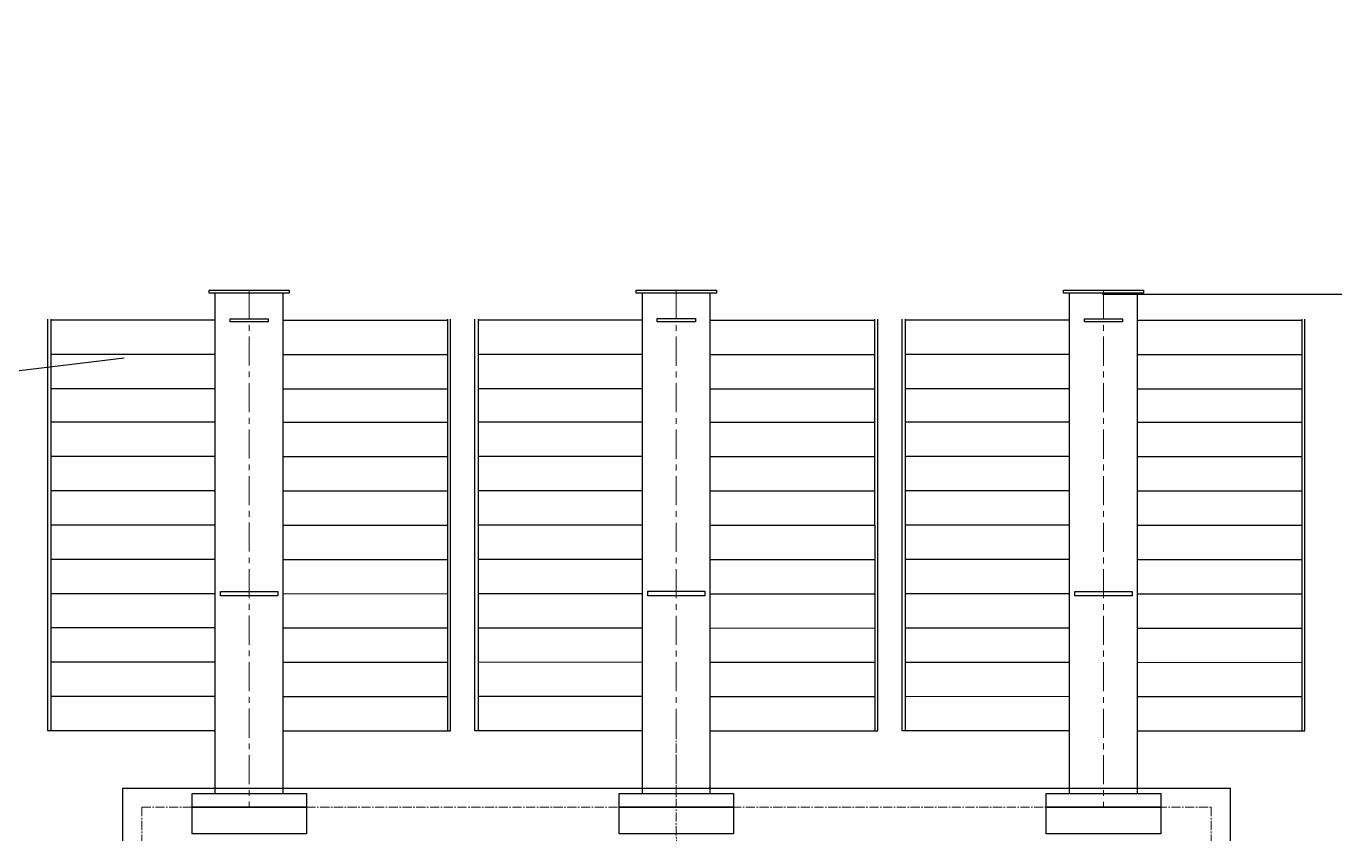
# Model space of a CAD drawing. Header units: millimetres. Extents: x -185079 to -2648, y 85916 to 249201.
# Drawn here: x -54465 to -52750, y 131047 to 132105 of the extents above; entities that cross this region are included whole.
import ezdxf

# ---------------------------------------------------------------- set-up
doc = ezdxf.new("R2010")
doc.units = ezdxf.units.MM
doc.linetypes.add('CENTERX2', pattern=[101.6, 63.5, -12.7, 12.7, -12.7])
doc.linetypes.add('点画线', pattern=[18, 12, -2, 2, -2])
for name, color, linetype in [('1', 4, 'Continuous'), ('2', 3, 'Continuous'), ('油箱1', 7, 'Continuous'), ('细线', 1, 'Continuous')]:
    doc.layers.add(name, color=color, linetype=linetype)
for name, color, linetype, lineweight in [('2细线层', 4, 'Continuous', 35), ('中心线层', 1, '点画线', 18), ('点画线1', 4, 'CENTERX2', 20)]:
    doc.layers.add(name, color=color, linetype=linetype, lineweight=lineweight)

msp = doc.modelspace()

# ---------------------------------------------------------------- linework, layer by layer
at = {"layer": '1', "extrusion": (2.14094e-06, -0.034899, 0.999391)}
for p, q in [((-54217.4, 131719.9, 1752.9), (-54432.9, 131719.8, 1752.9)), ((-54128.4, 131719.9, 1752.9), (-53912.9, 131719.9, 1752.9)), ((-53657.4, 131719.8, 1755.5), (-53872.9, 131719.8, 1755.6)), ((-53568.4, 131719.8, 1755.5), (-53352.9, 131719.9, 1755.5)), ((-53097.4, 131719.8, 1758.4), (-53312.9, 131719.8, 1758.4)), ((-53008.4, 131719.8, 1758.4), (-52792.9, 131719.8, 1758.3)), ((-54217.4, 131674.9, 1751.3), (-54432.9, 131674.9, 1751.4)), ((-54128.4, 131674.9, 1751.3), (-53912.9, 131674.9, 1751.3)), ((-53657.4, 131674.9, 1754), (-53872.9, 131674.8, 1754)), ((-53568.4, 131674.9, 1754), (-53352.9, 131674.9, 1753.9)), ((-53097.4, 131674.8, 1756.8), (-53312.9, 131674.8, 1756.8)), ((-53008.4, 131674.8, 1756.8), (-52792.9, 131674.8, 1756.8)), ((-54217.4, 131629.9, 1749.8), (-54432.9, 131629.9, 1749.8)), ((-54128.4, 131629.9, 1749.8), (-53912.9, 131629.9, 1749.7)), ((-53657.4, 131629.9, 1752.4), (-53872.9, 131629.9, 1752.4)), ((-53568.4, 131629.9, 1752.4), (-53352.9, 131629.9, 1752.4)), ((-53097.4, 131629.8, 1755.2), (-53312.9, 131629.8, 1755.3)), ((-53008.4, 131629.9, 1755.2), (-52792.9, 131629.9, 1755.2)), ((-54217.4, 131586.3, 1753.1), (-54432.9, 131586.3, 1753.1)), ((-54128.4, 131586.3, 1753.1), (-53912.9, 131586.3, 1753.1)), ((-53657.4, 131586.3, 1755.7), (-53872.9, 131586.2, 1755.8)), ((-53568.4, 131586.3, 1755.7), (-53352.9, 131586.3, 1755.7)), ((-53097.4, 131586.2, 1758.6), (-53312.9, 131586.2, 1758.6)), ((-53008.4, 131586.2, 1758.6), (-52792.9, 131586.2, 1758.5)), ((-54217.4, 131541.3, 1751.5), (-54432.9, 131541.3, 1751.6)), ((-54128.4, 131541.3, 1751.5), (-53912.9, 131541.3, 1751.5)), ((-53657.4, 131541.3, 1754.1), (-53872.9, 131541.3, 1754.2)), ((-53568.4, 131541.3, 1754.1), (-53352.9, 131541.3, 1754.1)), ((-53097.4, 131541.2, 1757), (-53312.9, 131541.2, 1757)), ((-53008.4, 131541.3, 1757), (-52792.9, 131541.3, 1757)), ((-54217.4, 131496.3, 1750), (-54432.9, 131496.3, 1750)), ((-54128.4, 131496.4, 1750), (-53912.9, 131496.4, 1749.9)), ((-53657.4, 131496.3, 1752.6), (-53872.9, 131496.3, 1752.6)), ((-53568.4, 131496.3, 1752.6), (-53352.9, 131496.3, 1752.5)), ((-53097.4, 131496.3, 1755.4), (-53312.9, 131496.3, 1755.5)), ((-53008.4, 131496.3, 1755.4), (-52792.9, 131496.3, 1755.4)), ((-54217.4, 131451.4, 1748.4), (-54432.9, 131451.4, 1748.4)), ((-54128.4, 131451.4, 1748.4), (-53912.9, 131451.4, 1748.3)), ((-53657.4, 131451.3, 1751), (-53872.9, 131451.3, 1751)), ((-53568.4, 131451.3, 1751), (-53352.9, 131451.4, 1751)), ((-53097.4, 131451.3, 1753.8), (-53312.9, 131451.3, 1753.9)), ((-53008.4, 131451.3, 1753.8), (-52792.9, 131451.3, 1753.8)), ((-54217.4, 131406.4, 1746.8), (-54432.9, 131406.4, 1746.8)), ((-54128.4, 131406.4, 1746.8), (-53912.9, 131406.4, 1746.8)), ((-53657.4, 131406.4, 1749.4), (-53872.9, 131406.4, 1749.5)), ((-53568.4, 131406.4, 1749.4), (-53352.9, 131406.4, 1749.4)), ((-53097.4, 131406.3, 1752.3), (-53312.9, 131406.3, 1752.3)), ((-53008.4, 131406.3, 1752.3), (-52792.9, 131406.4, 1752.2)), ((-54217.4, 131361.4, 1745.2), (-54432.9, 131361.4, 1745.3)), ((-54128.4, 131361.4, 1745.2), (-53912.9, 131361.5, 1745.2)), ((-53657.4, 131361.4, 1747.9), (-53872.9, 131361.4, 1747.9)), ((-53568.4, 131361.4, 1747.9), (-53352.9, 131361.4, 1747.8)), ((-53097.4, 131361.4, 1750.7), (-53312.9, 131361.3, 1750.7)), ((-53008.4, 131361.4, 1750.7), (-52792.9, 131361.4, 1750.7)), ((-54217.9, 131316.5, 1743.4), (-54432.9, 131316.5, 1743.4)), ((-54128.4, 131316.5, 1743.4), (-53912.9, 131316.5, 1743.4)), ((-53657.9, 131316.4, 1746), (-53872.9, 131316.4, 1746.1)), ((-53568.4, 131316.4, 1746), (-53352.9, 131316.5, 1746)), ((-53097.9, 131316.4, 1748.9), (-53312.9, 131316.4, 1748.9)), ((-53008.4, 131316.4, 1748.9), (-52792.9, 131316.4, 1748.8)), ((-54217.4, 131271.5, 1741.8), (-54432.9, 131271.5, 1741.9)), ((-54128.4, 131271.5, 1741.8), (-53912.9, 131271.5, 1741.8)), ((-53657.4, 131271.5, 1744.5), (-53872.9, 131271.4, 1744.5)), ((-53568.4, 131271.5, 1744.5), (-53352.9, 131271.5, 1744.4)), ((-53097.4, 131271.4, 1747.3), (-53312.9, 131271.4, 1747.3)), ((-53008.4, 131271.4, 1747.3), (-52792.9, 131271.5, 1747.3)), ((-54217.4, 131226.5, 1740.3), (-54432.9, 131226.5, 1740.3)), ((-54128.4, 131226.5, 1740.3), (-53912.9, 131226.6, 1740.2)), ((-53657.4, 131226.5, 1742.9), (-53872.9, 131226.5, 1742.9)), ((-53568.4, 131226.5, 1742.9), (-53352.9, 131226.5, 1742.8)), ((-53097.4, 131226.5, 1745.7), (-53312.9, 131226.4, 1745.8)), ((-53008.4, 131226.5, 1745.7), (-52792.9, 131226.5, 1745.7)), ((-54217.4, 131181.6, 1736.3), (-54432.9, 131181.6, 1736.4)), ((-54128.4, 131181.6, 1736.3), (-53912.9, 131181.6, 1736.3)), ((-53657.4, 131181.6, 1739), (-53872.9, 131181.6, 1739)), ((-53568.4, 131181.6, 1739), (-53352.9, 131181.6, 1738.9)), ((-53097.4, 131181.5, 1741.8), (-53312.9, 131181.5, 1741.8)), ((-53008.4, 131181.6, 1741.8), (-52792.9, 131181.6, 1741.8))]:
    msp.add_line(p, q, dxfattribs=at)
at = {"layer": '1', "color": 3, "lineweight": -3, "ltscale": 2, "extrusion": (-0.004685, -0.017452, 0.999837), "elevation": 0}
msp.add_lwpolyline([(-89340.7, 116693.2), (-79605.6, 119307.2), (-77739.8, 112358.5), (-87474.9, 109744.5)], close=True, dxfattribs=at)
at = {"layer": '1', "lineweight": -3, "ltscale": 2, "extrusion": (-0.004685, -0.017452, 0.999837), "elevation": 0}
msp.add_lwpolyline([(-87231.2, 109916.2), (-77857.3, 112433.3), (-79666.4, 119170.8), (-89040.4, 116653.8), (-87231.2, 109916.2)], dxfattribs=at)
at = {"layer": '2', "transparency": 33554687, "extrusion": (-0.004685, -0.017452, 0.999837)}
msp.add_line((-53054.3, 131754.2, 2051.2), (-52357.5, 131754.2, 2054.4), dxfattribs=at)
at = {"layer": '2', "extrusion": (-0.004685, -0.017452, 0.999837)}
msp.add_line((-55078.1, 131581.3, 1737.2), (-54336.9, 131670.6, 1744), dxfattribs=at)
at = {"layer": '2细线层', "lineweight": -3, "ltscale": 3}
for p, q in [((-54338.8, 131106.6, 1732.1), (-54338.8, 130320.7, 1718.4)), ((-54338.8, 131106.6, 1732.1), (-52886.9, 131106.6, 1738.9)), ((-52886.9, 131106.6, 1738.9), (-52886.8, 130320.7, 1725.2))]:
    msp.add_line(p, q, dxfattribs=at)
at = {"layer": '中心线层', "transparency": 33554687, "extrusion": (-0.004685, -0.017452, 0.999837)}
msp.add_line((-53612.9, 131200.6, 1737.2), (-53612.8, 130160.8, 1719), dxfattribs=at)
at = {"layer": '中心线层'}
msp.add_line((-54313.8, 131081.6, 1731.8), (-54313.8, 130345.7, 1718.9), dxfattribs=at)
at = {"layer": '中心线层', "extrusion": (-0.004685, -0.017452, 0.999837)}
msp.add_line((-54313.8, 131081.6, 1731.8), (-52911.8, 131081.6, 1738.4), dxfattribs=at)
at = {"layer": '中心线层', "extrusion": (-0.009372, -1.14839e-15, 0.999956)}
msp.add_line((-52911.8, 131081.6, 1738.4), (-52911.8, 130345.7, 1725.5), dxfattribs=at)
at = {"layer": '油箱1', "color": 4, "extrusion": (2.14094e-06, -0.034899, 0.999391)}
for points, elevation in [([(-54089.8, 131065.6), (-54239.8, 131065.6), (-54239.8, 131083.6), (-54089.8, 131083.6)], -2843), ([(-53529.8, 131065.7), (-53679.8, 131065.6), (-53679.8, 131083.6), (-53529.8, 131083.7)], -2840.4), ([(-52969.8, 131065.7), (-53119.8, 131065.7), (-53119.8, 131083.7), (-52969.8, 131083.7)], -2837.5)]:
    msp.add_lwpolyline(points, close=True, dxfattribs=dict(at, elevation=elevation))
at = {"layer": '点画线1', "color": 1, "ltscale": 0.6, "extrusion": (0.004687, -0.017452, 0.999837)}
for p, q in [((-54172.9, 131759.4, 1754.4), (-54172.9, 131081.7, 1732.8)), ((-53612.9, 131759.3, 1757), (-53612.9, 131081.6, 1735.5)), ((-53052.9, 131759.3, 1759.9), (-53052.9, 131081.6, 1738.3))]:
    msp.add_line(p, q, dxfattribs=at)
at = {"layer": '细线', "color": 4, "linetype": 'ByBlock', "lineweight": -3, "ltscale": 0.5, "extrusion": (0.004687, -0.017452, 0.999837)}
for p, q in [((-54217.4, 131099.7, 1733.5), (-54217.4, 131755.4, 1754.3)), ((-54128.4, 131099.7, 1733.5), (-54128.4, 131755.4, 1754.3)), ((-53657.4, 131099.6, 1736.1), (-53657.4, 131755.3, 1756.9)), ((-53568.4, 131099.6, 1736.1), (-53568.4, 131755.3, 1756.9)), ((-53097.4, 131099.6, 1738.9), (-53097.4, 131755.3, 1759.7)), ((-53008.4, 131099.6, 1738.9), (-53008.4, 131755.3, 1759.7))]:
    msp.add_line(p, q, dxfattribs=at)
at = {"layer": '细线', "color": 4, "linetype": 'ByBlock', "lineweight": -3, "ltscale": 0.5, "extrusion": (2.14094e-06, -0.034899, 0.999391)}
for points, elevation in [([(-54112.3, 131739.6), (-54217.3, 131739.6), (-54217.3, 131743.6), (-54112.3, 131743.6)], -2843), ([(-53552.3, 131739.7), (-53657.3, 131739.7), (-53657.3, 131743.7), (-53552.3, 131743.7)], -2840.4), ([(-52992.3, 131739.7), (-53097.3, 131739.7), (-53097.3, 131743.7), (-52992.3, 131743.7)], -2837.5), ([(-54189.8, 131706.1), (-54139.8, 131706.1), (-54139.8, 131702.1), (-54189.8, 131702.1)], -2846.4), ([(-53629.8, 131706.2), (-53579.8, 131706.2), (-53579.8, 131702.2), (-53629.8, 131702.2)], -2843.8), ([(-53069.8, 131706.2), (-53019.8, 131706.2), (-53019.8, 131702.2), (-53069.8, 131702.2)], -2841), ([(-54202.3, 131348.6), (-54127.3, 131348.6), (-54127.3, 131342.6), (-54202.3, 131342.6)], -2842.7), ([(-53642.3, 131348.7), (-53567.3, 131348.7), (-53567.3, 131342.7), (-53642.3, 131342.7)], -2840.1), ([(-53082.3, 131348.7), (-53007.3, 131348.7), (-53007.3, 131342.7), (-53082.3, 131342.7)], -2837.2), ([(-54089.8, 131065.6), (-54089.8, 131030.6), (-54239.8, 131030.6), (-54239.8, 131065.6)], -2843), ([(-53529.8, 131065.7), (-53529.8, 131030.7), (-53679.8, 131030.6), (-53679.8, 131065.6)], -2840.4), ([(-52969.8, 131065.7), (-52969.8, 131030.7), (-53119.8, 131030.7), (-53119.8, 131065.7)], -2837.5)]:
    msp.add_lwpolyline(points, close=True, dxfattribs=dict(at, elevation=elevation))
for points, elevation in [([(-54424.8, 131705.6), (-54424.8, 131165.6), (-54428.8, 131165.6), (-54428.8, 131705.6)], -2843), ([(-53904.8, 131705.6), (-53904.8, 131165.6), (-53900.8, 131165.6), (-53900.8, 131705.6)], -2843), ([(-53864.8, 131705.6), (-53864.8, 131165.6), (-53868.8, 131165.6), (-53868.8, 131705.6)], -2840.4), ([(-53344.8, 131705.6), (-53344.8, 131165.7), (-53340.8, 131165.7), (-53340.8, 131705.6)], -2840.4), ([(-53304.8, 131705.6), (-53304.8, 131165.7), (-53308.8, 131165.7), (-53308.8, 131705.6)], -2837.5), ([(-52784.8, 131705.7), (-52784.8, 131165.7), (-52780.8, 131165.7), (-52780.8, 131705.7)], -2837.5)]:
    msp.add_lwpolyline(points, dxfattribs=dict(at, elevation=elevation))

doc.saveas('drawing.dxf')
